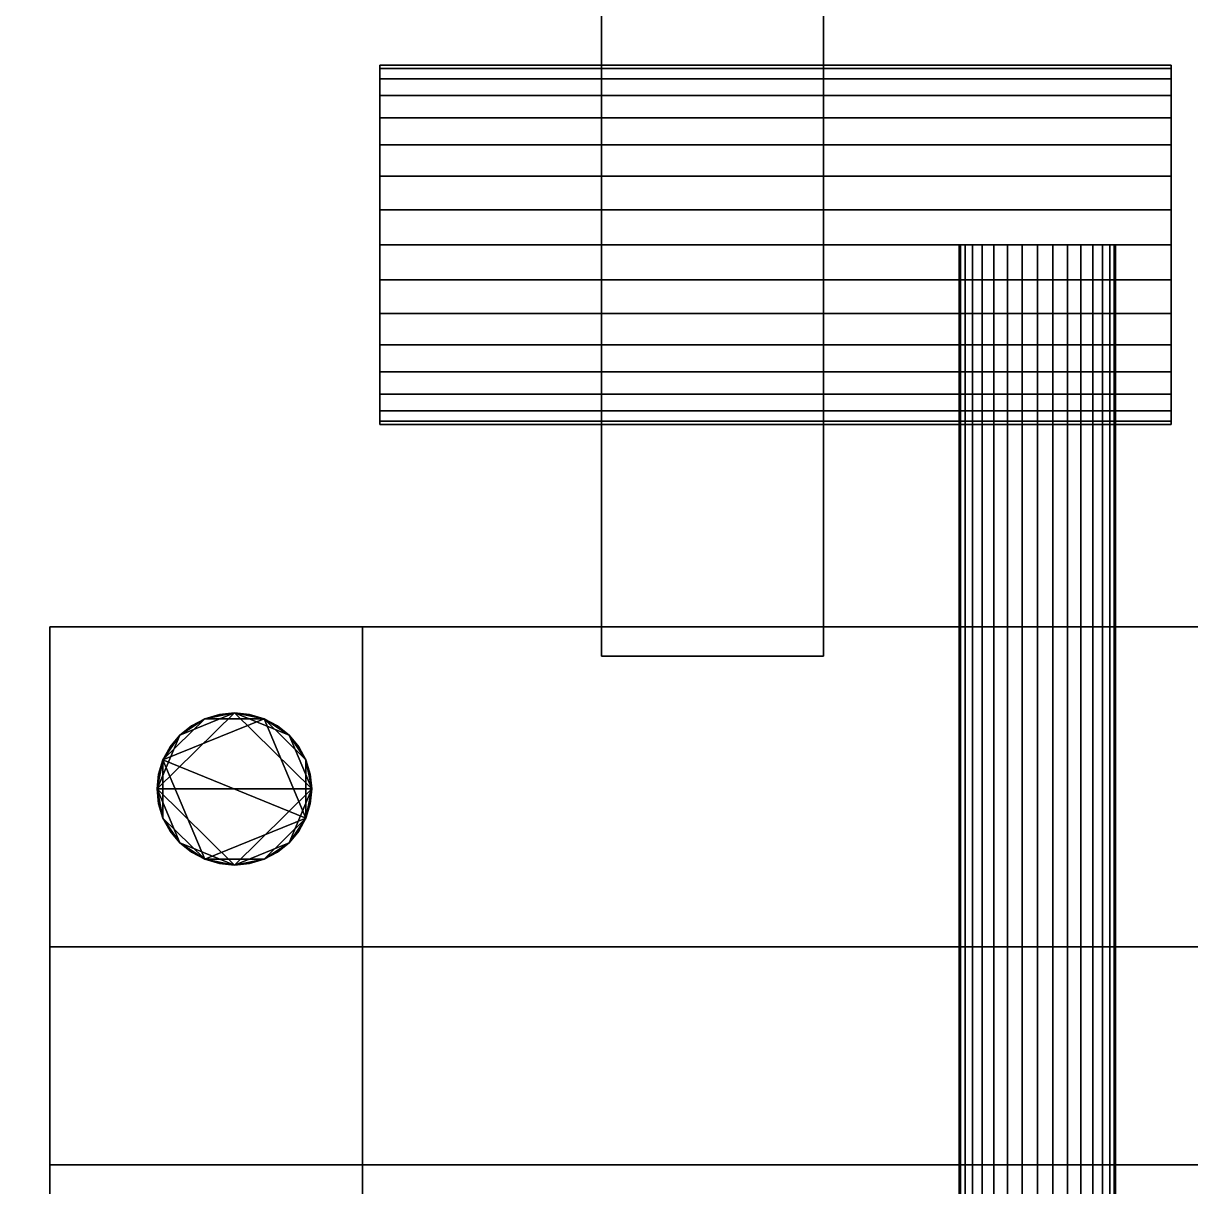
# Model space of a CAD drawing. Header units: metres. Extents: x 0 to 34.6, y -10.7 to 20.6.
# Drawn here: x 7.7696 to 7.8498, y 11.7387 to 11.8186 of the extents above; entities that cross this region are included whole.
import ezdxf

# ---------------------------------------------------------------- set-up
doc = ezdxf.new("R2010")
doc.units = ezdxf.units.M
doc.header["$MEASUREMENT"] = 0
doc.layers.get('0').update_dxf_attribs({"linetype": 'CONTINUOUS'})

msp = doc.modelspace()

# ---------------------------------------------------------------- linework, layer by layer
for points in [[(7.809304, 11.775167, 1.886002), (7.809304, 11.775167, 1.886002), (7.809304, 13.289392, 1.598864)], [(7.824543, 11.775167, 1.886002), (7.809304, 11.775167, 1.886002), (7.809304, 13.289392, 1.598864), (7.824543, 13.289392, 1.598864)], [(7.809304, 11.775167, 1.886002), (7.824543, 11.775167, 1.886002), (7.824543, 13.289392, 1.598864), (7.809304, 13.289392, 1.598864)], [(7.7, 8.363309, 3.464227), (9, 8.363309, 3.464227), (9, 12.384997, 4.055934), (7.7, 12.384997, 4.055934)], [(7.7, 8.336258, 3.460248), (7.7, 12.384997, 4.055934), (9, 12.384997, 4.055934), (9, 8.336258, 3.460248)], [(7.794065, 11.814831, 1.878481), (7.794065, 11.815534, 1.878348), (7.794065, 11.81577, 1.878303)], [(7.794065, 11.81577, 1.878303), (7.794065, 11.815534, 1.878348), (7.794065, 11.814831, 1.878481)], [(7.794065, 11.814831, 1.878481), (7.794065, 11.81577, 1.878303), (7.794065, 11.814831, 1.878481)], [(7.848446, 11.81577, 1.878303), (7.848446, 11.815534, 1.878348), (7.794065, 11.815534, 1.878348), (7.794065, 11.81577, 1.878303)], [(7.848446, 11.815534, 1.878348), (7.848446, 11.81577, 1.878303), (7.794065, 11.81577, 1.878303), (7.794065, 11.815534, 1.878348)], [(7.794065, 11.814831, 1.878481), (7.794065, 11.815534, 1.878348), (7.794065, 11.81577, 1.878303)], [(7.794065, 11.81577, 1.878303), (7.794065, 11.815534, 1.878348), (7.794065, 11.814831, 1.878481)], [(7.794065, 11.814831, 1.878481), (7.794065, 11.81577, 1.878303), (7.794065, 11.814831, 1.878481)], [(7.848446, 11.81577, 1.878303), (7.848446, 11.815534, 1.878348), (7.794065, 11.815534, 1.878348), (7.794065, 11.81577, 1.878303)], [(7.848446, 11.815534, 1.878348), (7.848446, 11.81577, 1.878303), (7.794065, 11.81577, 1.878303), (7.794065, 11.815534, 1.878348)], [(7.848446, 11.815534, 1.878348), (7.848446, 11.814831, 1.878481), (7.794065, 11.814831, 1.878481), (7.794065, 11.815534, 1.878348)], [(7.848446, 11.814831, 1.878481), (7.848446, 11.815534, 1.878348), (7.794065, 11.815534, 1.878348), (7.794065, 11.814831, 1.878481)], [(7.848446, 11.815534, 1.878348), (7.848446, 11.814831, 1.878481), (7.794065, 11.814831, 1.878481), (7.794065, 11.815534, 1.878348)], [(7.848446, 11.814831, 1.878481), (7.848446, 11.815534, 1.878348), (7.794065, 11.815534, 1.878348), (7.794065, 11.814831, 1.878481)], [(7.848446, 11.814831, 1.878481), (7.848446, 11.815534, 1.878348), (7.848446, 11.81577, 1.878303)], [(7.848446, 11.81577, 1.878303), (7.848446, 11.815534, 1.878348), (7.848446, 11.814831, 1.878481)], [(7.848446, 11.812153, 1.878989), (7.848446, 11.814831, 1.878481), (7.848446, 11.81577, 1.878303)], [(7.848446, 11.81577, 1.878303), (7.848446, 11.814831, 1.878481), (7.848446, 11.812153, 1.878989)], [(7.848446, 11.80342, 1.880645), (7.848446, 11.812153, 1.878989), (7.848446, 11.81577, 1.878303)], [(7.848446, 11.81577, 1.878303), (7.848446, 11.812153, 1.878989), (7.848446, 11.80342, 1.880645)], [(7.848446, 11.80342, 1.880645), (7.848446, 11.81577, 1.878303), (7.848446, 11.80342, 1.880645)], [(7.848446, 11.814831, 1.878481), (7.848446, 11.815534, 1.878348), (7.848446, 11.81577, 1.878303)], [(7.848446, 11.81577, 1.878303), (7.848446, 11.815534, 1.878348), (7.848446, 11.814831, 1.878481)], [(7.848446, 11.812153, 1.878989), (7.848446, 11.814831, 1.878481), (7.848446, 11.81577, 1.878303)], [(7.848446, 11.81577, 1.878303), (7.848446, 11.814831, 1.878481), (7.848446, 11.812153, 1.878989)], [(7.848446, 11.80342, 1.880645), (7.848446, 11.812153, 1.878989), (7.848446, 11.81577, 1.878303)], [(7.848446, 11.81577, 1.878303), (7.848446, 11.812153, 1.878989), (7.848446, 11.80342, 1.880645)], [(7.848446, 11.80342, 1.880645), (7.848446, 11.81577, 1.878303), (7.848446, 11.80342, 1.880645)], [(7.794065, 11.812153, 1.878989), (7.794065, 11.813689, 1.878697), (7.794065, 11.814831, 1.878481)], [(7.794065, 11.814831, 1.878481), (7.794065, 11.813689, 1.878697), (7.794065, 11.812153, 1.878989)], [(7.794065, 11.808146, 1.879748), (7.794065, 11.812153, 1.878989), (7.794065, 11.814831, 1.878481)], [(7.794065, 11.814831, 1.878481), (7.794065, 11.812153, 1.878989), (7.794065, 11.808146, 1.879748)], [(7.794065, 11.798694, 1.881541), (7.794065, 11.808146, 1.879748), (7.794065, 11.814831, 1.878481)], [(7.794065, 11.814831, 1.878481), (7.794065, 11.814831, 1.878481), (7.794065, 11.808146, 1.879748)], [(7.794065, 11.798694, 1.881541), (7.794065, 11.814831, 1.878481), (7.794065, 11.808146, 1.879748)], [(7.848446, 11.814831, 1.878481), (7.848446, 11.813689, 1.878697), (7.794065, 11.813689, 1.878697), (7.794065, 11.814831, 1.878481)], [(7.848446, 11.813689, 1.878697), (7.848446, 11.814831, 1.878481), (7.794065, 11.814831, 1.878481), (7.794065, 11.813689, 1.878697)], [(7.794065, 11.812153, 1.878989), (7.794065, 11.813689, 1.878697), (7.794065, 11.814831, 1.878481)], [(7.794065, 11.814831, 1.878481), (7.794065, 11.813689, 1.878697), (7.794065, 11.812153, 1.878989)], [(7.794065, 11.808146, 1.879748), (7.794065, 11.812153, 1.878989), (7.794065, 11.814831, 1.878481)], [(7.794065, 11.814831, 1.878481), (7.794065, 11.812153, 1.878989), (7.794065, 11.808146, 1.879748)], [(7.794065, 11.798694, 1.881541), (7.794065, 11.808146, 1.879748), (7.794065, 11.814831, 1.878481)], [(7.794065, 11.814831, 1.878481), (7.794065, 11.814831, 1.878481), (7.794065, 11.808146, 1.879748)], [(7.794065, 11.798694, 1.881541), (7.794065, 11.814831, 1.878481), (7.794065, 11.808146, 1.879748)], [(7.848446, 11.814831, 1.878481), (7.848446, 11.813689, 1.878697), (7.794065, 11.813689, 1.878697), (7.794065, 11.814831, 1.878481)], [(7.848446, 11.813689, 1.878697), (7.848446, 11.814831, 1.878481), (7.794065, 11.814831, 1.878481), (7.794065, 11.813689, 1.878697)], [(7.848446, 11.812153, 1.878989), (7.848446, 11.813689, 1.878697), (7.848446, 11.814831, 1.878481)], [(7.848446, 11.814831, 1.878481), (7.848446, 11.813689, 1.878697), (7.848446, 11.812153, 1.878989)], [(7.848446, 11.812153, 1.878989), (7.848446, 11.813689, 1.878697), (7.848446, 11.814831, 1.878481)], [(7.848446, 11.814831, 1.878481), (7.848446, 11.813689, 1.878697), (7.848446, 11.812153, 1.878989)], [(7.848446, 11.812153, 1.878989), (7.848446, 11.813689, 1.878697), (7.794065, 11.813689, 1.878697), (7.794065, 11.812153, 1.878989)], [(7.848446, 11.813689, 1.878697), (7.848446, 11.812153, 1.878989), (7.794065, 11.812153, 1.878989), (7.794065, 11.813689, 1.878697)], [(7.848446, 11.812153, 1.878989), (7.848446, 11.813689, 1.878697), (7.794065, 11.813689, 1.878697), (7.794065, 11.812153, 1.878989)], [(7.848446, 11.813689, 1.878697), (7.848446, 11.812153, 1.878989), (7.794065, 11.812153, 1.878989), (7.794065, 11.813689, 1.878697)], [(7.794065, 11.808146, 1.879748), (7.794065, 11.810282, 1.879343), (7.794065, 11.812153, 1.878989)], [(7.794065, 11.812153, 1.878989), (7.794065, 11.810282, 1.879343), (7.794065, 11.808146, 1.879748)], [(7.848446, 11.810282, 1.879343), (7.848446, 11.812153, 1.878989), (7.794065, 11.812153, 1.878989), (7.794065, 11.810282, 1.879343)], [(7.848446, 11.812153, 1.878989), (7.848446, 11.810282, 1.879343), (7.794065, 11.810282, 1.879343), (7.794065, 11.812153, 1.878989)], [(7.794065, 11.808146, 1.879748), (7.794065, 11.810282, 1.879343), (7.794065, 11.812153, 1.878989)], [(7.794065, 11.812153, 1.878989), (7.794065, 11.810282, 1.879343), (7.794065, 11.808146, 1.879748)], [(7.848446, 11.810282, 1.879343), (7.848446, 11.812153, 1.878989), (7.794065, 11.812153, 1.878989), (7.794065, 11.810282, 1.879343)], [(7.848446, 11.812153, 1.878989), (7.848446, 11.810282, 1.879343), (7.794065, 11.810282, 1.879343), (7.794065, 11.812153, 1.878989)], [(7.848446, 11.808146, 1.879748), (7.848446, 11.810282, 1.879343), (7.848446, 11.812153, 1.878989)], [(7.848446, 11.812153, 1.878989), (7.848446, 11.810282, 1.879343), (7.848446, 11.808146, 1.879748)], [(7.848446, 11.80342, 1.880645), (7.848446, 11.808146, 1.879748), (7.848446, 11.812153, 1.878989)], [(7.848446, 11.812153, 1.878989), (7.848446, 11.808146, 1.879748), (7.848446, 11.80342, 1.880645)], [(7.848446, 11.808146, 1.879748), (7.848446, 11.810282, 1.879343), (7.848446, 11.812153, 1.878989)], [(7.848446, 11.812153, 1.878989), (7.848446, 11.810282, 1.879343), (7.848446, 11.808146, 1.879748)], [(7.848446, 11.80342, 1.880645), (7.848446, 11.808146, 1.879748), (7.848446, 11.812153, 1.878989)], [(7.848446, 11.812153, 1.878989), (7.848446, 11.808146, 1.879748), (7.848446, 11.80342, 1.880645)], [(7.848446, 11.808146, 1.879748), (7.848446, 11.810282, 1.879343), (7.794065, 11.810282, 1.879343), (7.794065, 11.808146, 1.879748)], [(7.848446, 11.810282, 1.879343), (7.848446, 11.808146, 1.879748), (7.794065, 11.808146, 1.879748), (7.794065, 11.810282, 1.879343)], [(7.848446, 11.808146, 1.879748), (7.848446, 11.810282, 1.879343), (7.794065, 11.810282, 1.879343), (7.794065, 11.808146, 1.879748)], [(7.848446, 11.810282, 1.879343), (7.848446, 11.808146, 1.879748), (7.794065, 11.808146, 1.879748), (7.794065, 11.810282, 1.879343)], [(7.794065, 11.80342, 1.880645), (7.794065, 11.80583, 1.880188), (7.794065, 11.808146, 1.879748)], [(7.794065, 11.808146, 1.879748), (7.794065, 11.80583, 1.880188), (7.794065, 11.80342, 1.880645)], [(7.794065, 11.798694, 1.881541), (7.794065, 11.80342, 1.880645), (7.794065, 11.808146, 1.879748)], [(7.794065, 11.808146, 1.879748), (7.794065, 11.80342, 1.880645), (7.794065, 11.798694, 1.881541)], [(7.794065, 11.808146, 1.879748), (7.794065, 11.798694, 1.881541), (7.794065, 11.79201, 1.882808)], [(7.794065, 11.808146, 1.879748), (7.794065, 11.79201, 1.882808), (7.794065, 11.798694, 1.881541)], [(7.848446, 11.80583, 1.880188), (7.848446, 11.808146, 1.879748), (7.794065, 11.808146, 1.879748), (7.794065, 11.80583, 1.880188)], [(7.848446, 11.808146, 1.879748), (7.848446, 11.80583, 1.880188), (7.794065, 11.80583, 1.880188), (7.794065, 11.808146, 1.879748)], [(7.794065, 11.80342, 1.880645), (7.794065, 11.80583, 1.880188), (7.794065, 11.808146, 1.879748)], [(7.794065, 11.808146, 1.879748), (7.794065, 11.80583, 1.880188), (7.794065, 11.80342, 1.880645)], [(7.794065, 11.798694, 1.881541), (7.794065, 11.80342, 1.880645), (7.794065, 11.808146, 1.879748)], [(7.794065, 11.808146, 1.879748), (7.794065, 11.80342, 1.880645), (7.794065, 11.798694, 1.881541)], [(7.794065, 11.808146, 1.879748), (7.794065, 11.798694, 1.881541), (7.794065, 11.79201, 1.882808)], [(7.794065, 11.808146, 1.879748), (7.794065, 11.79201, 1.882808), (7.794065, 11.798694, 1.881541)], [(7.848446, 11.80583, 1.880188), (7.848446, 11.808146, 1.879748), (7.794065, 11.808146, 1.879748), (7.794065, 11.80583, 1.880188)], [(7.848446, 11.808146, 1.879748), (7.848446, 11.80583, 1.880188), (7.794065, 11.80583, 1.880188), (7.794065, 11.808146, 1.879748)], [(7.848446, 11.80342, 1.880645), (7.848446, 11.80583, 1.880188), (7.848446, 11.808146, 1.879748)], [(7.848446, 11.808146, 1.879748), (7.848446, 11.80583, 1.880188), (7.848446, 11.80342, 1.880645)], [(7.848446, 11.80342, 1.880645), (7.848446, 11.80583, 1.880188), (7.848446, 11.808146, 1.879748)], [(7.848446, 11.808146, 1.879748), (7.848446, 11.80583, 1.880188), (7.848446, 11.80342, 1.880645)], [(7.848446, 11.80583, 1.880188), (7.848446, 11.80342, 1.880645), (7.794065, 11.80342, 1.880645), (7.794065, 11.80583, 1.880188)], [(7.848446, 11.80342, 1.880645), (7.848446, 11.80583, 1.880188), (7.794065, 11.80583, 1.880188), (7.794065, 11.80342, 1.880645)], [(7.848446, 11.80583, 1.880188), (7.848446, 11.80342, 1.880645), (7.794065, 11.80342, 1.880645), (7.794065, 11.80583, 1.880188)], [(7.848446, 11.80342, 1.880645), (7.848446, 11.80583, 1.880188), (7.794065, 11.80583, 1.880188), (7.794065, 11.80342, 1.880645)], [(7.794065, 11.798694, 1.881541), (7.794065, 11.801011, 1.881101), (7.794065, 11.80342, 1.880645)], [(7.794065, 11.80342, 1.880645), (7.794065, 11.801011, 1.881101), (7.794065, 11.798694, 1.881541)], [(7.848446, 11.801011, 1.881101), (7.848446, 11.80342, 1.880645), (7.794065, 11.80342, 1.880645), (7.794065, 11.801011, 1.881101)], [(7.848446, 11.80342, 1.880645), (7.848446, 11.801011, 1.881101), (7.794065, 11.801011, 1.881101), (7.794065, 11.80342, 1.880645)], [(7.794065, 11.798694, 1.881541), (7.794065, 11.801011, 1.881101), (7.794065, 11.80342, 1.880645)], [(7.794065, 11.80342, 1.880645), (7.794065, 11.801011, 1.881101), (7.794065, 11.798694, 1.881541)], [(7.848446, 11.801011, 1.881101), (7.848446, 11.80342, 1.880645), (7.794065, 11.80342, 1.880645), (7.794065, 11.801011, 1.881101)], [(7.848446, 11.80342, 1.880645), (7.848446, 11.801011, 1.881101), (7.794065, 11.801011, 1.881101), (7.794065, 11.80342, 1.880645)], [(7.834284, 11.80342, 1.880645), (7.833978, 11.80342, 1.880645), (7.833875, 11.80342, 1.880645)], [(7.833875, 11.80342, 1.880645), (7.833978, 11.80342, 1.880645), (7.834284, 11.80342, 1.880645)], [(7.834284, 11.80342, 1.880645), (7.833875, 11.80342, 1.880645), (7.834284, 11.80342, 1.880645)], [(7.834284, 11.80342, 1.880645), (7.833978, 11.80342, 1.880645), (7.833875, 11.80342, 1.880645)], [(7.833875, 11.80342, 1.880645), (7.833978, 11.80342, 1.880645), (7.834284, 11.80342, 1.880645)], [(7.834284, 11.80342, 1.880645), (7.833875, 11.80342, 1.880645), (7.834284, 11.80342, 1.880645)], [(7.833978, 11.80342, 1.880645), (7.833875, 11.80342, 1.880645), (7.833875, 11.689156, 1.902312), (7.833978, 11.689156, 1.902312)], [(7.833875, 11.80342, 1.880645), (7.833978, 11.80342, 1.880645), (7.833978, 11.689156, 1.902312), (7.833875, 11.689156, 1.902312)], [(7.833978, 11.80342, 1.880645), (7.833875, 11.80342, 1.880645), (7.833875, 11.689156, 1.902312), (7.833978, 11.689156, 1.902312)], [(7.833875, 11.80342, 1.880645), (7.833978, 11.80342, 1.880645), (7.833978, 11.689156, 1.902312), (7.833875, 11.689156, 1.902312)], [(7.834284, 11.80342, 1.880645), (7.833978, 11.80342, 1.880645), (7.833978, 11.689156, 1.902312), (7.834284, 11.689156, 1.902312)], [(7.833978, 11.80342, 1.880645), (7.834284, 11.80342, 1.880645), (7.834284, 11.689156, 1.902312), (7.833978, 11.689156, 1.902312)], [(7.834284, 11.80342, 1.880645), (7.833978, 11.80342, 1.880645), (7.833978, 11.689156, 1.902312), (7.834284, 11.689156, 1.902312)], [(7.833978, 11.80342, 1.880645), (7.834284, 11.80342, 1.880645), (7.834284, 11.689156, 1.902312), (7.833978, 11.689156, 1.902312)], [(7.83545, 11.80342, 1.880645), (7.834781, 11.80342, 1.880645), (7.834284, 11.80342, 1.880645)], [(7.834284, 11.80342, 1.880645), (7.834781, 11.80342, 1.880645), (7.83545, 11.80342, 1.880645)], [(7.837194, 11.80342, 1.880645), (7.83545, 11.80342, 1.880645), (7.834284, 11.80342, 1.880645)], [(7.834284, 11.80342, 1.880645), (7.83545, 11.80342, 1.880645), (7.837194, 11.80342, 1.880645)], [(7.841309, 11.80342, 1.880645), (7.837194, 11.80342, 1.880645), (7.834284, 11.80342, 1.880645)], [(7.834284, 11.80342, 1.880645), (7.834284, 11.80342, 1.880645), (7.837194, 11.80342, 1.880645)], [(7.841309, 11.80342, 1.880645), (7.834284, 11.80342, 1.880645), (7.837194, 11.80342, 1.880645)], [(7.83545, 11.80342, 1.880645), (7.834781, 11.80342, 1.880645), (7.834284, 11.80342, 1.880645)], [(7.834284, 11.80342, 1.880645), (7.834781, 11.80342, 1.880645), (7.83545, 11.80342, 1.880645)], [(7.837194, 11.80342, 1.880645), (7.83545, 11.80342, 1.880645), (7.834284, 11.80342, 1.880645)], [(7.834284, 11.80342, 1.880645), (7.83545, 11.80342, 1.880645), (7.837194, 11.80342, 1.880645)], [(7.841309, 11.80342, 1.880645), (7.837194, 11.80342, 1.880645), (7.834284, 11.80342, 1.880645)], [(7.834284, 11.80342, 1.880645), (7.834284, 11.80342, 1.880645), (7.837194, 11.80342, 1.880645)], [(7.841309, 11.80342, 1.880645), (7.834284, 11.80342, 1.880645), (7.837194, 11.80342, 1.880645)], [(7.834781, 11.80342, 1.880645), (7.834284, 11.80342, 1.880645), (7.834284, 11.689156, 1.902312), (7.834781, 11.689156, 1.902312)], [(7.834284, 11.80342, 1.880645), (7.834781, 11.80342, 1.880645), (7.834781, 11.689156, 1.902312), (7.834284, 11.689156, 1.902312)], [(7.834781, 11.80342, 1.880645), (7.834284, 11.80342, 1.880645), (7.834284, 11.689156, 1.902312), (7.834781, 11.689156, 1.902312)], [(7.834284, 11.80342, 1.880645), (7.834781, 11.80342, 1.880645), (7.834781, 11.689156, 1.902312), (7.834284, 11.689156, 1.902312)], [(7.83545, 11.80342, 1.880645), (7.834781, 11.80342, 1.880645), (7.834781, 11.689156, 1.902312), (7.83545, 11.689156, 1.902312)], [(7.83545, 11.80342, 1.880645), (7.834781, 11.80342, 1.880645), (7.834781, 11.689156, 1.902312), (7.83545, 11.689156, 1.902312)], [(7.834781, 11.80342, 1.880645), (7.83545, 11.80342, 1.880645), (7.83545, 11.689156, 1.902312), (7.834781, 11.689156, 1.902312)], [(7.834781, 11.80342, 1.880645), (7.83545, 11.80342, 1.880645), (7.83545, 11.689156, 1.902312), (7.834781, 11.689156, 1.902312)], [(7.837194, 11.80342, 1.880645), (7.836264, 11.80342, 1.880645), (7.83545, 11.80342, 1.880645)], [(7.83545, 11.80342, 1.880645), (7.836264, 11.80342, 1.880645), (7.837194, 11.80342, 1.880645)], [(7.837194, 11.80342, 1.880645), (7.836264, 11.80342, 1.880645), (7.83545, 11.80342, 1.880645)], [(7.83545, 11.80342, 1.880645), (7.836264, 11.80342, 1.880645), (7.837194, 11.80342, 1.880645)], [(7.836264, 11.80342, 1.880645), (7.83545, 11.80342, 1.880645), (7.83545, 11.689156, 1.902312), (7.836264, 11.689156, 1.902312)], [(7.836264, 11.80342, 1.880645), (7.83545, 11.80342, 1.880645), (7.83545, 11.689156, 1.902312), (7.836264, 11.689156, 1.902312)], [(7.83545, 11.80342, 1.880645), (7.836264, 11.80342, 1.880645), (7.836264, 11.689156, 1.902312), (7.83545, 11.689156, 1.902312)], [(7.83545, 11.80342, 1.880645), (7.836264, 11.80342, 1.880645), (7.836264, 11.689156, 1.902312), (7.83545, 11.689156, 1.902312)], [(7.837194, 11.80342, 1.880645), (7.836264, 11.80342, 1.880645), (7.836264, 11.689156, 1.902312), (7.837194, 11.689156, 1.902312)], [(7.837194, 11.80342, 1.880645), (7.836264, 11.80342, 1.880645), (7.836264, 11.689156, 1.902312), (7.837194, 11.689156, 1.902312)], [(7.836264, 11.80342, 1.880645), (7.837194, 11.80342, 1.880645), (7.837194, 11.689156, 1.902312), (7.836264, 11.689156, 1.902312)], [(7.836264, 11.80342, 1.880645), (7.837194, 11.80342, 1.880645), (7.837194, 11.689156, 1.902312), (7.836264, 11.689156, 1.902312)], [(7.837194, 11.80342, 1.880645), (7.838202, 11.80342, 1.880645), (7.839252, 11.80342, 1.880645)], [(7.839252, 11.80342, 1.880645), (7.838202, 11.80342, 1.880645), (7.837194, 11.80342, 1.880645)], [(7.837194, 11.80342, 1.880645), (7.839252, 11.80342, 1.880645), (7.841309, 11.80342, 1.880645)], [(7.841309, 11.80342, 1.880645), (7.839252, 11.80342, 1.880645), (7.837194, 11.80342, 1.880645)], [(7.837194, 11.80342, 1.880645), (7.841309, 11.80342, 1.880645), (7.844219, 11.80342, 1.880645)], [(7.837194, 11.80342, 1.880645), (7.844219, 11.80342, 1.880645), (7.841309, 11.80342, 1.880645)], [(7.837194, 11.80342, 1.880645), (7.838202, 11.80342, 1.880645), (7.839252, 11.80342, 1.880645)], [(7.839252, 11.80342, 1.880645), (7.838202, 11.80342, 1.880645), (7.837194, 11.80342, 1.880645)], [(7.837194, 11.80342, 1.880645), (7.839252, 11.80342, 1.880645), (7.841309, 11.80342, 1.880645)], [(7.841309, 11.80342, 1.880645), (7.839252, 11.80342, 1.880645), (7.837194, 11.80342, 1.880645)], [(7.837194, 11.80342, 1.880645), (7.841309, 11.80342, 1.880645), (7.844219, 11.80342, 1.880645)], [(7.837194, 11.80342, 1.880645), (7.844219, 11.80342, 1.880645), (7.841309, 11.80342, 1.880645)], [(7.838202, 11.80342, 1.880645), (7.837194, 11.80342, 1.880645), (7.837194, 11.689156, 1.902312), (7.838202, 11.689156, 1.902312)], [(7.838202, 11.80342, 1.880645), (7.837194, 11.80342, 1.880645), (7.837194, 11.689156, 1.902312), (7.838202, 11.689156, 1.902312)], [(7.837194, 11.80342, 1.880645), (7.838202, 11.80342, 1.880645), (7.838202, 11.689156, 1.902312), (7.837194, 11.689156, 1.902312)], [(7.837194, 11.80342, 1.880645), (7.838202, 11.80342, 1.880645), (7.838202, 11.689156, 1.902312), (7.837194, 11.689156, 1.902312)], [(7.839252, 11.80342, 1.880645), (7.838202, 11.80342, 1.880645), (7.838202, 11.689156, 1.902312), (7.839252, 11.689156, 1.902312)], [(7.839252, 11.80342, 1.880645), (7.838202, 11.80342, 1.880645), (7.838202, 11.689156, 1.902312), (7.839252, 11.689156, 1.902312)], [(7.838202, 11.80342, 1.880645), (7.839252, 11.80342, 1.880645), (7.839252, 11.689156, 1.902312), (7.838202, 11.689156, 1.902312)], [(7.838202, 11.80342, 1.880645), (7.839252, 11.80342, 1.880645), (7.839252, 11.689156, 1.902312), (7.838202, 11.689156, 1.902312)], [(7.839252, 11.80342, 1.880645), (7.840301, 11.80342, 1.880645), (7.841309, 11.80342, 1.880645)], [(7.841309, 11.80342, 1.880645), (7.840301, 11.80342, 1.880645), (7.839252, 11.80342, 1.880645)], [(7.839252, 11.80342, 1.880645), (7.840301, 11.80342, 1.880645), (7.841309, 11.80342, 1.880645)], [(7.841309, 11.80342, 1.880645), (7.840301, 11.80342, 1.880645), (7.839252, 11.80342, 1.880645)], [(7.839252, 11.80342, 1.880645), (7.840301, 11.80342, 1.880645), (7.840301, 11.689156, 1.902312), (7.839252, 11.689156, 1.902312)], [(7.840301, 11.80342, 1.880645), (7.839252, 11.80342, 1.880645), (7.839252, 11.689156, 1.902312), (7.840301, 11.689156, 1.902312)], [(7.840301, 11.80342, 1.880645), (7.839252, 11.80342, 1.880645), (7.839252, 11.689156, 1.902312), (7.840301, 11.689156, 1.902312)], [(7.839252, 11.80342, 1.880645), (7.840301, 11.80342, 1.880645), (7.840301, 11.689156, 1.902312), (7.839252, 11.689156, 1.902312)], [(7.840301, 11.80342, 1.880645), (7.841309, 11.80342, 1.880645), (7.841309, 11.689156, 1.902312), (7.840301, 11.689156, 1.902312)], [(7.841309, 11.80342, 1.880645), (7.840301, 11.80342, 1.880645), (7.840301, 11.689156, 1.902312), (7.841309, 11.689156, 1.902312)], [(7.841309, 11.80342, 1.880645), (7.840301, 11.80342, 1.880645), (7.840301, 11.689156, 1.902312), (7.841309, 11.689156, 1.902312)], [(7.840301, 11.80342, 1.880645), (7.841309, 11.80342, 1.880645), (7.841309, 11.689156, 1.902312), (7.840301, 11.689156, 1.902312)], [(7.841309, 11.80342, 1.880645), (7.842239, 11.80342, 1.880645), (7.843054, 11.80342, 1.880645)], [(7.843054, 11.80342, 1.880645), (7.842239, 11.80342, 1.880645), (7.841309, 11.80342, 1.880645)], [(7.841309, 11.80342, 1.880645), (7.843054, 11.80342, 1.880645), (7.844219, 11.80342, 1.880645)], [(7.844219, 11.80342, 1.880645), (7.843054, 11.80342, 1.880645), (7.841309, 11.80342, 1.880645)], [(7.844219, 11.80342, 1.880645), (7.844219, 11.80342, 1.880645), (7.841309, 11.80342, 1.880645)], [(7.841309, 11.80342, 1.880645), (7.842239, 11.80342, 1.880645), (7.843054, 11.80342, 1.880645)], [(7.843054, 11.80342, 1.880645), (7.842239, 11.80342, 1.880645), (7.841309, 11.80342, 1.880645)], [(7.841309, 11.80342, 1.880645), (7.843054, 11.80342, 1.880645), (7.844219, 11.80342, 1.880645)], [(7.844219, 11.80342, 1.880645), (7.843054, 11.80342, 1.880645), (7.841309, 11.80342, 1.880645)], [(7.844219, 11.80342, 1.880645), (7.844219, 11.80342, 1.880645), (7.841309, 11.80342, 1.880645)], [(7.841309, 11.80342, 1.880645), (7.842239, 11.80342, 1.880645), (7.842239, 11.689156, 1.902312), (7.841309, 11.689156, 1.902312)], [(7.842239, 11.80342, 1.880645), (7.841309, 11.80342, 1.880645), (7.841309, 11.689156, 1.902312), (7.842239, 11.689156, 1.902312)], [(7.842239, 11.80342, 1.880645), (7.841309, 11.80342, 1.880645), (7.841309, 11.689156, 1.902312), (7.842239, 11.689156, 1.902312)], [(7.841309, 11.80342, 1.880645), (7.842239, 11.80342, 1.880645), (7.842239, 11.689156, 1.902312), (7.841309, 11.689156, 1.902312)], [(7.842239, 11.80342, 1.880645), (7.843054, 11.80342, 1.880645), (7.843053, 11.689156, 1.902312), (7.842239, 11.689156, 1.902312)], [(7.843054, 11.80342, 1.880645), (7.842239, 11.80342, 1.880645), (7.842239, 11.689156, 1.902312), (7.843053, 11.689156, 1.902312)], [(7.843054, 11.80342, 1.880645), (7.842239, 11.80342, 1.880645), (7.842239, 11.689156, 1.902312), (7.843053, 11.689156, 1.902312)], [(7.842239, 11.80342, 1.880645), (7.843054, 11.80342, 1.880645), (7.843053, 11.689156, 1.902312), (7.842239, 11.689156, 1.902312)], [(7.843054, 11.80342, 1.880645), (7.843722, 11.80342, 1.880645), (7.843722, 11.689156, 1.902312), (7.843053, 11.689156, 1.902312)], [(7.843722, 11.80342, 1.880645), (7.843054, 11.80342, 1.880645), (7.843053, 11.689156, 1.902312), (7.843722, 11.689156, 1.902312)], [(7.843722, 11.80342, 1.880645), (7.843054, 11.80342, 1.880645), (7.843053, 11.689156, 1.902312), (7.843722, 11.689156, 1.902312)], [(7.843054, 11.80342, 1.880645), (7.843722, 11.80342, 1.880645), (7.843722, 11.689156, 1.902312), (7.843053, 11.689156, 1.902312)], [(7.843054, 11.80342, 1.880645), (7.843722, 11.80342, 1.880645), (7.844219, 11.80342, 1.880645)], [(7.844219, 11.80342, 1.880645), (7.843722, 11.80342, 1.880645), (7.843054, 11.80342, 1.880645)], [(7.843054, 11.80342, 1.880645), (7.843722, 11.80342, 1.880645), (7.844219, 11.80342, 1.880645)], [(7.844219, 11.80342, 1.880645), (7.843722, 11.80342, 1.880645), (7.843054, 11.80342, 1.880645)], [(7.844219, 11.80342, 1.880645), (7.843722, 11.80342, 1.880645), (7.843722, 11.689156, 1.902312), (7.844219, 11.689156, 1.902312)], [(7.843722, 11.80342, 1.880645), (7.844219, 11.80342, 1.880645), (7.844219, 11.689156, 1.902312), (7.843722, 11.689156, 1.902312)], [(7.844219, 11.80342, 1.880645), (7.843722, 11.80342, 1.880645), (7.843722, 11.689156, 1.902312), (7.844219, 11.689156, 1.902312)], [(7.843722, 11.80342, 1.880645), (7.844219, 11.80342, 1.880645), (7.844219, 11.689156, 1.902312), (7.843722, 11.689156, 1.902312)], [(7.844219, 11.80342, 1.880645), (7.844525, 11.80342, 1.880645), (7.844628, 11.80342, 1.880645)], [(7.844628, 11.80342, 1.880645), (7.844525, 11.80342, 1.880645), (7.844219, 11.80342, 1.880645)], [(7.844219, 11.80342, 1.880645), (7.844628, 11.80342, 1.880645), (7.844219, 11.80342, 1.880645)], [(7.844219, 11.80342, 1.880645), (7.844525, 11.80342, 1.880645), (7.844628, 11.80342, 1.880645)], [(7.844628, 11.80342, 1.880645), (7.844525, 11.80342, 1.880645), (7.844219, 11.80342, 1.880645)], [(7.844219, 11.80342, 1.880645), (7.844628, 11.80342, 1.880645), (7.844219, 11.80342, 1.880645)], [(7.844219, 11.80342, 1.880645), (7.844525, 11.80342, 1.880645), (7.844525, 11.689156, 1.902312), (7.844219, 11.689156, 1.902312)], [(7.844525, 11.80342, 1.880645), (7.844219, 11.80342, 1.880645), (7.844219, 11.689156, 1.902312), (7.844525, 11.689156, 1.902312)], [(7.844219, 11.80342, 1.880645), (7.844525, 11.80342, 1.880645), (7.844525, 11.689156, 1.902312), (7.844219, 11.689156, 1.902312)], [(7.844525, 11.80342, 1.880645), (7.844219, 11.80342, 1.880645), (7.844219, 11.689156, 1.902312), (7.844525, 11.689156, 1.902312)], [(7.844525, 11.80342, 1.880645), (7.844628, 11.80342, 1.880645), (7.844628, 11.689156, 1.902312), (7.844525, 11.689156, 1.902312)], [(7.844628, 11.80342, 1.880645), (7.844525, 11.80342, 1.880645), (7.844525, 11.689156, 1.902312), (7.844628, 11.689156, 1.902312)], [(7.844525, 11.80342, 1.880645), (7.844628, 11.80342, 1.880645), (7.844628, 11.689156, 1.902312), (7.844525, 11.689156, 1.902312)], [(7.844628, 11.80342, 1.880645), (7.844525, 11.80342, 1.880645), (7.844525, 11.689156, 1.902312), (7.844628, 11.689156, 1.902312)], [(7.848446, 11.80342, 1.880645), (7.848446, 11.801011, 1.881101), (7.848446, 11.798694, 1.881541)], [(7.848446, 11.798694, 1.881541), (7.848446, 11.801011, 1.881101), (7.848446, 11.80342, 1.880645)], [(7.848446, 11.80342, 1.880645), (7.848446, 11.798694, 1.881541), (7.848446, 11.794687, 1.8823)], [(7.848446, 11.794687, 1.8823), (7.848446, 11.798694, 1.881541), (7.848446, 11.80342, 1.880645)], [(7.848446, 11.80342, 1.880645), (7.848446, 11.794687, 1.8823), (7.848446, 11.79107, 1.882986)], [(7.848446, 11.79107, 1.882986), (7.848446, 11.794687, 1.8823), (7.848446, 11.80342, 1.880645)], [(7.848446, 11.80342, 1.880645), (7.848446, 11.79107, 1.882986), (7.848446, 11.80342, 1.880645)], [(7.848446, 11.80342, 1.880645), (7.848446, 11.801011, 1.881101), (7.848446, 11.798694, 1.881541)], [(7.848446, 11.798694, 1.881541), (7.848446, 11.801011, 1.881101), (7.848446, 11.80342, 1.880645)], [(7.848446, 11.80342, 1.880645), (7.848446, 11.798694, 1.881541), (7.848446, 11.794687, 1.8823)], [(7.848446, 11.794687, 1.8823), (7.848446, 11.798694, 1.881541), (7.848446, 11.80342, 1.880645)], [(7.848446, 11.80342, 1.880645), (7.848446, 11.794687, 1.8823), (7.848446, 11.79107, 1.882986)], [(7.848446, 11.79107, 1.882986), (7.848446, 11.794687, 1.8823), (7.848446, 11.80342, 1.880645)], [(7.848446, 11.80342, 1.880645), (7.848446, 11.79107, 1.882986), (7.848446, 11.80342, 1.880645)], [(7.848446, 11.801011, 1.881101), (7.848446, 11.798694, 1.881541), (7.794065, 11.798694, 1.881541), (7.794065, 11.801011, 1.881101)], [(7.848446, 11.798694, 1.881541), (7.848446, 11.801011, 1.881101), (7.794065, 11.801011, 1.881101), (7.794065, 11.798694, 1.881541)], [(7.848446, 11.801011, 1.881101), (7.848446, 11.798694, 1.881541), (7.794065, 11.798694, 1.881541), (7.794065, 11.801011, 1.881101)], [(7.848446, 11.798694, 1.881541), (7.848446, 11.801011, 1.881101), (7.794065, 11.801011, 1.881101), (7.794065, 11.798694, 1.881541)], [(7.794065, 11.798694, 1.881541), (7.794065, 11.796558, 1.881946), (7.794065, 11.794687, 1.8823)], [(7.794065, 11.794687, 1.8823), (7.794065, 11.796558, 1.881946), (7.794065, 11.798694, 1.881541)], [(7.794065, 11.798694, 1.881541), (7.794065, 11.794687, 1.8823), (7.794065, 11.79201, 1.882808)], [(7.794065, 11.79201, 1.882808), (7.794065, 11.794687, 1.8823), (7.794065, 11.798694, 1.881541)], [(7.794065, 11.79201, 1.882808), (7.794065, 11.79201, 1.882808), (7.794065, 11.798694, 1.881541)], [(7.848446, 11.798694, 1.881541), (7.848446, 11.796558, 1.881946), (7.794065, 11.796558, 1.881946), (7.794065, 11.798694, 1.881541)], [(7.848446, 11.796558, 1.881946), (7.848446, 11.798694, 1.881541), (7.794065, 11.798694, 1.881541), (7.794065, 11.796558, 1.881946)], [(7.794065, 11.798694, 1.881541), (7.794065, 11.796558, 1.881946), (7.794065, 11.794687, 1.8823)], [(7.794065, 11.794687, 1.8823), (7.794065, 11.796558, 1.881946), (7.794065, 11.798694, 1.881541)], [(7.794065, 11.798694, 1.881541), (7.794065, 11.794687, 1.8823), (7.794065, 11.79201, 1.882808)], [(7.794065, 11.79201, 1.882808), (7.794065, 11.794687, 1.8823), (7.794065, 11.798694, 1.881541)], [(7.794065, 11.79201, 1.882808), (7.794065, 11.79201, 1.882808), (7.794065, 11.798694, 1.881541)], [(7.848446, 11.798694, 1.881541), (7.848446, 11.796558, 1.881946), (7.794065, 11.796558, 1.881946), (7.794065, 11.798694, 1.881541)], [(7.848446, 11.796558, 1.881946), (7.848446, 11.798694, 1.881541), (7.794065, 11.798694, 1.881541), (7.794065, 11.796558, 1.881946)], [(7.848446, 11.798694, 1.881541), (7.848446, 11.796558, 1.881946), (7.848446, 11.794687, 1.8823)], [(7.848446, 11.794687, 1.8823), (7.848446, 11.796558, 1.881946), (7.848446, 11.798694, 1.881541)], [(7.848446, 11.798694, 1.881541), (7.848446, 11.796558, 1.881946), (7.848446, 11.794687, 1.8823)], [(7.848446, 11.794687, 1.8823), (7.848446, 11.796558, 1.881946), (7.848446, 11.798694, 1.881541)], [(7.848446, 11.794687, 1.8823), (7.848446, 11.796558, 1.881946), (7.794065, 11.796558, 1.881946), (7.794065, 11.794687, 1.8823)], [(7.848446, 11.796558, 1.881946), (7.848446, 11.794687, 1.8823), (7.794065, 11.794687, 1.8823), (7.794065, 11.796558, 1.881946)], [(7.848446, 11.794687, 1.8823), (7.848446, 11.796558, 1.881946), (7.794065, 11.796558, 1.881946), (7.794065, 11.794687, 1.8823)], [(7.848446, 11.796558, 1.881946), (7.848446, 11.794687, 1.8823), (7.794065, 11.794687, 1.8823), (7.794065, 11.796558, 1.881946)], [(7.794065, 11.794687, 1.8823), (7.794065, 11.793151, 1.882592), (7.794065, 11.79201, 1.882808)], [(7.794065, 11.79201, 1.882808), (7.794065, 11.793151, 1.882592), (7.794065, 11.794687, 1.8823)], [(7.848446, 11.793151, 1.882592), (7.848446, 11.794687, 1.8823), (7.794065, 11.794687, 1.8823), (7.794065, 11.793151, 1.882592)], [(7.848446, 11.794687, 1.8823), (7.848446, 11.793151, 1.882592), (7.794065, 11.793151, 1.882592), (7.794065, 11.794687, 1.8823)], [(7.794065, 11.794687, 1.8823), (7.794065, 11.793151, 1.882592), (7.794065, 11.79201, 1.882808)], [(7.794065, 11.79201, 1.882808), (7.794065, 11.793151, 1.882592), (7.794065, 11.794687, 1.8823)], [(7.848446, 11.793151, 1.882592), (7.848446, 11.794687, 1.8823), (7.794065, 11.794687, 1.8823), (7.794065, 11.793151, 1.882592)], [(7.848446, 11.794687, 1.8823), (7.848446, 11.793151, 1.882592), (7.794065, 11.793151, 1.882592), (7.794065, 11.794687, 1.8823)], [(7.848446, 11.794687, 1.8823), (7.848446, 11.793151, 1.882592), (7.848446, 11.79201, 1.882808)], [(7.848446, 11.79201, 1.882808), (7.848446, 11.793151, 1.882592), (7.848446, 11.794687, 1.8823)], [(7.848446, 11.794687, 1.8823), (7.848446, 11.79201, 1.882808), (7.848446, 11.79107, 1.882986)], [(7.848446, 11.79107, 1.882986), (7.848446, 11.79201, 1.882808), (7.848446, 11.794687, 1.8823)], [(7.848446, 11.794687, 1.8823), (7.848446, 11.793151, 1.882592), (7.848446, 11.79201, 1.882808)], [(7.848446, 11.79201, 1.882808), (7.848446, 11.793151, 1.882592), (7.848446, 11.794687, 1.8823)], [(7.848446, 11.794687, 1.8823), (7.848446, 11.79201, 1.882808), (7.848446, 11.79107, 1.882986)], [(7.848446, 11.79107, 1.882986), (7.848446, 11.79201, 1.882808), (7.848446, 11.794687, 1.8823)], [(7.848446, 11.79201, 1.882808), (7.848446, 11.793151, 1.882592), (7.794065, 11.793151, 1.882592), (7.794065, 11.79201, 1.882808)], [(7.848446, 11.793151, 1.882592), (7.848446, 11.79201, 1.882808), (7.794065, 11.79201, 1.882808), (7.794065, 11.793151, 1.882592)], [(7.848446, 11.79201, 1.882808), (7.848446, 11.793151, 1.882592), (7.794065, 11.793151, 1.882592), (7.794065, 11.79201, 1.882808)], [(7.848446, 11.793151, 1.882592), (7.848446, 11.79201, 1.882808), (7.794065, 11.79201, 1.882808), (7.794065, 11.793151, 1.882592)], [(7.794065, 11.79201, 1.882808), (7.794065, 11.791307, 1.882941), (7.794065, 11.79107, 1.882987)], [(7.794065, 11.79107, 1.882987), (7.794065, 11.791307, 1.882941), (7.794065, 11.79201, 1.882808)], [(7.794065, 11.79201, 1.882808), (7.794065, 11.79107, 1.882987), (7.794065, 11.79201, 1.882808)], [(7.848446, 11.791307, 1.882941), (7.848446, 11.79201, 1.882808), (7.794065, 11.79201, 1.882808), (7.794065, 11.791307, 1.882941)], [(7.848446, 11.79201, 1.882808), (7.848446, 11.791307, 1.882941), (7.794065, 11.791307, 1.882941), (7.794065, 11.79201, 1.882808)], [(7.794065, 11.79201, 1.882808), (7.794065, 11.791307, 1.882941), (7.794065, 11.79107, 1.882987)], [(7.794065, 11.79107, 1.882987), (7.794065, 11.791307, 1.882941), (7.794065, 11.79201, 1.882808)], [(7.794065, 11.79201, 1.882808), (7.794065, 11.79107, 1.882987), (7.794065, 11.79201, 1.882808)], [(7.848446, 11.791307, 1.882941), (7.848446, 11.79201, 1.882808), (7.794065, 11.79201, 1.882808), (7.794065, 11.791307, 1.882941)], [(7.848446, 11.79201, 1.882808), (7.848446, 11.791307, 1.882941), (7.794065, 11.791307, 1.882941), (7.794065, 11.79201, 1.882808)], [(7.848446, 11.79201, 1.882808), (7.848446, 11.791307, 1.882941), (7.848446, 11.79107, 1.882986)], [(7.848446, 11.79107, 1.882986), (7.848446, 11.791307, 1.882941), (7.848446, 11.79201, 1.882808)], [(7.848446, 11.79201, 1.882808), (7.848446, 11.791307, 1.882941), (7.848446, 11.79107, 1.882986)], [(7.848446, 11.79107, 1.882986), (7.848446, 11.791307, 1.882941), (7.848446, 11.79201, 1.882808)], [(7.848446, 11.79107, 1.882986), (7.848446, 11.791307, 1.882941), (7.794065, 11.791307, 1.882941), (7.794065, 11.79107, 1.882987)], [(7.848446, 11.791307, 1.882941), (7.848446, 11.79107, 1.882986), (7.794065, 11.79107, 1.882987), (7.794065, 11.791307, 1.882941)], [(7.848446, 11.79107, 1.882986), (7.848446, 11.791307, 1.882941), (7.794065, 11.791307, 1.882941), (7.794065, 11.79107, 1.882987)], [(7.848446, 11.791307, 1.882941), (7.848446, 11.79107, 1.882986), (7.794065, 11.79107, 1.882987), (7.794065, 11.791307, 1.882941)], [(7.792881, 11.77718, 1.88562), (7.771394, 11.77718, 1.88562), (7.771394, 11.77718, 1.88562), (7.792881, 11.77718, 1.88562)], [(7.771394, 11.77718, 1.88562), (7.771394, 11.755191, 1.88979), (7.771394, 11.755191, 1.88979), (7.771394, 11.77718, 1.88562)], [(7.771394, 11.77718, 1.88562), (7.792881, 11.77718, 1.88562), (7.792881, 11.755191, 1.88979), (7.771394, 11.755191, 1.88979)], [(7.771394, 11.77718, 1.88562), (7.771394, 11.755191, 1.88979), (7.792881, 11.755191, 1.88979), (7.792881, 11.77718, 1.88562)], [(7.792881, 11.77718, 1.88562), (7.873194, 11.77718, 1.88562), (7.873194, 11.755191, 1.88979), (7.792881, 11.755191, 1.88979)], [(7.792881, 11.77718, 1.88562), (7.792881, 11.755191, 1.88979), (7.873194, 11.755191, 1.88979), (7.873194, 11.77718, 1.88562)], [(7.873194, 11.77718, 1.88562), (7.792881, 11.77718, 1.88562), (7.792881, 11.77718, 1.88562), (7.873194, 11.77718, 1.88562)], [(7.809304, 11.775167, 1.886002), (7.809304, 11.775167, 1.886002), (7.824543, 11.775167, 1.886002)], [(7.77876, 11.766037, 1.887733), (7.780318, 11.769731, 1.887033), (7.784077, 11.77126, 1.886743)], [(7.77876, 11.766037, 1.887733), (7.784077, 11.77126, 1.886743), (7.789394, 11.766037, 1.887733)], [(7.780318, 11.769731, 1.887033), (7.782043, 11.770863, 1.886818), (7.784077, 11.77126, 1.886743)], [(7.782043, 11.770863, 1.886818), (7.78304, 11.77116, 1.886762), (7.784077, 11.77126, 1.886743)], [(7.784077, 11.77126, 1.886743), (7.78304, 11.77116, 1.886762), (7.782043, 11.770863, 1.886818)], [(7.786112, 11.770863, 1.886818), (7.784077, 11.77126, 1.886743), (7.782043, 11.770863, 1.886818)], [(7.78304, 11.77116, 1.886762), (7.782043, 11.770863, 1.886818), (7.782043, 11.770863, 1.886818), (7.78304, 11.77116, 1.886762)], [(7.784077, 11.77126, 1.886743), (7.78304, 11.77116, 1.886762), (7.78304, 11.77116, 1.886762), (7.784077, 11.77126, 1.886743)], [(7.784077, 11.77126, 1.886743), (7.785114, 11.77116, 1.886762), (7.786112, 11.770863, 1.886818)], [(7.784077, 11.77126, 1.886743), (7.786112, 11.770863, 1.886818), (7.787837, 11.769731, 1.887033)], [(7.784077, 11.77126, 1.886743), (7.787837, 11.769731, 1.887033), (7.789394, 11.766037, 1.887733)], [(7.786112, 11.770863, 1.886818), (7.785114, 11.77116, 1.886762), (7.784077, 11.77126, 1.886743)], [(7.785114, 11.77116, 1.886762), (7.784077, 11.77126, 1.886743), (7.784077, 11.77126, 1.886743), (7.785114, 11.77116, 1.886762)], [(7.786112, 11.770863, 1.886818), (7.785114, 11.77116, 1.886762), (7.785114, 11.77116, 1.886762), (7.786112, 11.770863, 1.886818)], [(7.782043, 11.770863, 1.886818), (7.780318, 11.769731, 1.887033), (7.779165, 11.768036, 1.887354)], [(7.786112, 11.770863, 1.886818), (7.782043, 11.770863, 1.886818), (7.779165, 11.768036, 1.887354)], [(7.788989, 11.764038, 1.888113), (7.786112, 11.770863, 1.886818), (7.779165, 11.768036, 1.887354)], [(7.780318, 11.769731, 1.887033), (7.781123, 11.77038, 1.88691), (7.782043, 11.770863, 1.886818)], [(7.782043, 11.770863, 1.886818), (7.781123, 11.77038, 1.88691), (7.780318, 11.769731, 1.887033)], [(7.781123, 11.77038, 1.88691), (7.780318, 11.769731, 1.887033), (7.780318, 11.769731, 1.887033), (7.781123, 11.77038, 1.88691)], [(7.782043, 11.770863, 1.886818), (7.781123, 11.77038, 1.88691), (7.781123, 11.77038, 1.88691), (7.782043, 11.770863, 1.886818)], [(7.786112, 11.770863, 1.886818), (7.787031, 11.77038, 1.88691), (7.787837, 11.769731, 1.887033)], [(7.787837, 11.769731, 1.887033), (7.787031, 11.77038, 1.88691), (7.786112, 11.770863, 1.886818)], [(7.788989, 11.768036, 1.887354), (7.787837, 11.769731, 1.887033), (7.786112, 11.770863, 1.886818)], [(7.788989, 11.764038, 1.888113), (7.788989, 11.768036, 1.887354), (7.786112, 11.770863, 1.886818)], [(7.787031, 11.77038, 1.88691), (7.786112, 11.770863, 1.886818), (7.786112, 11.770863, 1.886818), (7.787031, 11.77038, 1.88691)], [(7.787837, 11.769731, 1.887033), (7.787031, 11.77038, 1.88691), (7.787031, 11.77038, 1.88691), (7.787837, 11.769731, 1.887033)], [(7.77876, 11.766037, 1.887733), (7.779165, 11.768036, 1.887354), (7.780318, 11.769731, 1.887033)], [(7.779165, 11.768036, 1.887354), (7.779656, 11.768939, 1.887183), (7.780318, 11.769731, 1.887033)], [(7.780318, 11.769731, 1.887033), (7.779656, 11.768939, 1.887183), (7.779165, 11.768036, 1.887354)], [(7.780318, 11.769731, 1.887033), (7.779656, 11.768939, 1.887183), (7.779656, 11.768939, 1.887183), (7.780318, 11.769731, 1.887033)], [(7.787837, 11.769731, 1.887033), (7.788498, 11.768939, 1.887183), (7.788989, 11.768036, 1.887354)], [(7.787837, 11.769731, 1.887033), (7.788989, 11.768036, 1.887354), (7.789394, 11.766037, 1.887733)], [(7.788989, 11.768036, 1.887354), (7.788498, 11.768939, 1.887183), (7.787837, 11.769731, 1.887033)], [(7.788498, 11.768939, 1.887183), (7.787837, 11.769731, 1.887033), (7.787837, 11.769731, 1.887033), (7.788498, 11.768939, 1.887183)], [(7.779656, 11.768939, 1.887183), (7.779165, 11.768036, 1.887354), (7.779165, 11.768036, 1.887354), (7.779656, 11.768939, 1.887183)], [(7.788989, 11.768036, 1.887354), (7.788498, 11.768939, 1.887183), (7.788498, 11.768939, 1.887183), (7.788989, 11.768036, 1.887354)], [(7.77876, 11.766037, 1.887733), (7.778862, 11.767056, 1.88754), (7.779165, 11.768036, 1.887354)], [(7.779165, 11.768036, 1.887354), (7.778862, 11.767056, 1.88754), (7.77876, 11.766037, 1.887733)], [(7.779165, 11.768036, 1.887354), (7.77876, 11.766037, 1.887733), (7.779165, 11.764038, 1.888113)], [(7.779165, 11.768036, 1.887354), (7.778862, 11.767056, 1.88754), (7.778862, 11.767056, 1.88754), (7.779165, 11.768036, 1.887354)], [(7.779165, 11.768036, 1.887354), (7.779165, 11.764038, 1.888113), (7.782043, 11.76121, 1.888649)], [(7.779165, 11.768036, 1.887354), (7.782043, 11.76121, 1.888649), (7.788989, 11.764038, 1.888113)], [(7.788989, 11.768036, 1.887354), (7.789291, 11.767056, 1.88754), (7.789394, 11.766037, 1.887733)], [(7.789394, 11.766037, 1.887733), (7.789291, 11.767056, 1.88754), (7.788989, 11.768036, 1.887354)], [(7.788989, 11.764038, 1.888113), (7.789394, 11.766037, 1.887733), (7.788989, 11.768036, 1.887354)], [(7.789291, 11.767056, 1.88754), (7.788989, 11.768036, 1.887354), (7.788989, 11.768036, 1.887354), (7.789291, 11.767056, 1.88754)], [(7.778862, 11.767056, 1.88754), (7.77876, 11.766037, 1.887733), (7.77876, 11.766037, 1.887733), (7.778862, 11.767056, 1.88754)], [(7.789394, 11.766037, 1.887733), (7.789291, 11.767056, 1.88754), (7.789291, 11.767056, 1.88754), (7.789394, 11.766037, 1.887733)], [(7.779165, 11.764038, 1.888113), (7.778862, 11.765018, 1.887927), (7.77876, 11.766037, 1.887733)], [(7.780318, 11.762343, 1.888434), (7.779165, 11.764038, 1.888113), (7.77876, 11.766037, 1.887733)], [(7.784077, 11.760813, 1.888724), (7.780318, 11.762343, 1.888434), (7.77876, 11.766037, 1.887733)], [(7.789394, 11.766037, 1.887733), (7.784077, 11.760813, 1.888724), (7.77876, 11.766037, 1.887733)], [(7.77876, 11.766037, 1.887733), (7.778862, 11.765018, 1.887927), (7.779165, 11.764038, 1.888113)], [(7.77876, 11.766037, 1.887733), (7.778862, 11.765018, 1.887927), (7.778862, 11.765018, 1.887927), (7.77876, 11.766037, 1.887733)], [(7.789394, 11.766037, 1.887733), (7.787837, 11.762343, 1.888434), (7.784077, 11.760813, 1.888724)], [(7.789394, 11.766037, 1.887733), (7.788989, 11.764038, 1.888113), (7.787837, 11.762343, 1.888434)], [(7.789394, 11.766037, 1.887733), (7.789291, 11.765018, 1.887927), (7.788989, 11.764038, 1.888113)], [(7.788989, 11.764038, 1.888113), (7.789291, 11.765018, 1.887927), (7.789394, 11.766037, 1.887733)], [(7.789291, 11.765018, 1.887927), (7.789394, 11.766037, 1.887733), (7.789394, 11.766037, 1.887733), (7.789291, 11.765018, 1.887927)], [(7.778862, 11.765018, 1.887927), (7.779165, 11.764038, 1.888113), (7.779165, 11.764038, 1.888113), (7.778862, 11.765018, 1.887927)], [(7.788989, 11.764038, 1.888113), (7.789291, 11.765018, 1.887927), (7.789291, 11.765018, 1.887927), (7.788989, 11.764038, 1.888113)], [(7.780318, 11.762343, 1.888434), (7.779656, 11.763135, 1.888284), (7.779165, 11.764038, 1.888113)], [(7.779165, 11.764038, 1.888113), (7.779656, 11.763135, 1.888284), (7.780318, 11.762343, 1.888434)], [(7.779165, 11.764038, 1.888113), (7.780318, 11.762343, 1.888434), (7.782043, 11.76121, 1.888649)], [(7.779165, 11.764038, 1.888113), (7.779656, 11.763135, 1.888284), (7.779656, 11.763135, 1.888284), (7.779165, 11.764038, 1.888113)], [(7.782043, 11.76121, 1.888649), (7.786112, 11.76121, 1.888649), (7.788989, 11.764038, 1.888113)], [(7.786112, 11.76121, 1.888649), (7.787837, 11.762343, 1.888434), (7.788989, 11.764038, 1.888113)], [(7.788989, 11.764038, 1.888113), (7.788497, 11.763135, 1.888284), (7.787837, 11.762343, 1.888434)], [(7.787837, 11.762343, 1.888434), (7.788497, 11.763135, 1.888284), (7.788989, 11.764038, 1.888113)], [(7.788497, 11.763135, 1.888284), (7.788989, 11.764038, 1.888113), (7.788989, 11.764038, 1.888113), (7.788497, 11.763135, 1.888284)], [(7.779656, 11.763135, 1.888284), (7.780318, 11.762343, 1.888434), (7.780318, 11.762343, 1.888434), (7.779656, 11.763135, 1.888284)], [(7.787837, 11.762343, 1.888434), (7.788497, 11.763135, 1.888284), (7.788497, 11.763135, 1.888284), (7.787837, 11.762343, 1.888434)], [(7.782043, 11.76121, 1.888649), (7.781123, 11.761694, 1.888557), (7.780318, 11.762343, 1.888434)], [(7.784077, 11.760813, 1.888724), (7.782043, 11.76121, 1.888649), (7.780318, 11.762343, 1.888434)], [(7.780318, 11.762343, 1.888434), (7.781123, 11.761694, 1.888557), (7.782043, 11.76121, 1.888649)], [(7.780318, 11.762343, 1.888434), (7.781123, 11.761694, 1.888557), (7.781123, 11.761694, 1.888557), (7.780318, 11.762343, 1.888434)], [(7.787837, 11.762343, 1.888434), (7.786112, 11.76121, 1.888649), (7.784077, 11.760813, 1.888724)], [(7.787837, 11.762343, 1.888434), (7.787031, 11.761694, 1.888557), (7.786112, 11.76121, 1.888649)], [(7.786112, 11.76121, 1.888649), (7.787031, 11.761694, 1.888557), (7.787837, 11.762343, 1.888434)], [(7.787031, 11.761694, 1.888557), (7.787837, 11.762343, 1.888434), (7.787837, 11.762343, 1.888434), (7.787031, 11.761694, 1.888557)], [(7.781123, 11.761694, 1.888557), (7.782043, 11.76121, 1.888649), (7.782043, 11.76121, 1.888649), (7.781123, 11.761694, 1.888557)], [(7.786112, 11.76121, 1.888649), (7.787031, 11.761694, 1.888557), (7.787031, 11.761694, 1.888557), (7.786112, 11.76121, 1.888649)], [(7.784077, 11.760813, 1.888724), (7.78304, 11.760914, 1.888705), (7.782043, 11.76121, 1.888649)], [(7.782043, 11.76121, 1.888649), (7.78304, 11.760914, 1.888705), (7.784077, 11.760813, 1.888724)], [(7.782043, 11.76121, 1.888649), (7.784077, 11.760813, 1.888724), (7.786112, 11.76121, 1.888649)], [(7.782043, 11.76121, 1.888649), (7.78304, 11.760914, 1.888705), (7.78304, 11.760914, 1.888705), (7.782043, 11.76121, 1.888649)], [(7.78304, 11.760914, 1.888705), (7.784077, 11.760813, 1.888724), (7.784077, 11.760813, 1.888724), (7.78304, 11.760914, 1.888705)], [(7.786112, 11.76121, 1.888649), (7.785114, 11.760914, 1.888705), (7.784077, 11.760813, 1.888724)], [(7.784077, 11.760813, 1.888724), (7.785114, 11.760914, 1.888705), (7.786112, 11.76121, 1.888649)], [(7.784077, 11.760813, 1.888724), (7.785114, 11.760914, 1.888705), (7.785114, 11.760914, 1.888705), (7.784077, 11.760813, 1.888724)], [(7.785114, 11.760914, 1.888705), (7.786112, 11.76121, 1.888649), (7.786112, 11.76121, 1.888649), (7.785114, 11.760914, 1.888705)], [(7.771394, 11.755191, 1.88979), (7.771394, 11.740218, 1.892629), (7.771394, 11.740218, 1.892629), (7.771394, 11.755191, 1.88979)], [(7.771394, 11.755191, 1.88979), (7.792881, 11.755191, 1.88979), (7.792881, 11.740218, 1.892629), (7.771394, 11.740218, 1.892629)], [(7.771394, 11.755191, 1.88979), (7.771394, 11.740218, 1.892629), (7.792881, 11.740218, 1.892629), (7.792881, 11.755191, 1.88979)], [(7.792881, 11.755191, 1.88979), (7.873194, 11.755191, 1.88979), (7.873194, 11.740218, 1.892629), (7.792881, 11.740218, 1.892629)], [(7.792881, 11.755191, 1.88979), (7.792881, 11.740218, 1.892629), (7.873194, 11.740218, 1.892629), (7.873194, 11.755191, 1.88979)], [(7.873194, 11.755191, 1.88979), (7.792881, 11.755191, 1.88979), (7.792881, 11.755191, 1.88979), (7.873194, 11.755191, 1.88979)], [(7.792881, 11.755191, 1.88979), (7.792881, 11.740218, 1.892629), (7.792881, 11.740218, 1.892629), (7.792881, 11.755191, 1.88979)], [(7.771394, 11.740218, 1.892629), (7.771394, 11.718229, 1.896799), (7.771394, 11.718229, 1.896799), (7.771394, 11.740218, 1.892629)], [(7.771394, 11.740218, 1.892629), (7.771394, 11.718229, 1.896799), (7.792881, 11.718229, 1.896799), (7.792881, 11.740218, 1.892629)], [(7.771394, 11.740218, 1.892629), (7.792881, 11.740218, 1.892629), (7.792881, 11.718229, 1.896799), (7.771394, 11.718229, 1.896799)], [(7.792881, 11.740218, 1.892629), (7.792881, 11.718229, 1.896799), (7.873194, 11.718229, 1.896799), (7.873194, 11.740218, 1.892629)], [(7.792881, 11.740218, 1.892629), (7.873194, 11.740218, 1.892629), (7.873194, 11.718229, 1.896799), (7.792881, 11.718229, 1.896799)], [(7.792881, 11.740218, 1.892629), (7.873194, 11.740218, 1.892629), (7.873194, 11.740218, 1.892629), (7.792881, 11.740218, 1.892629)]]:
    msp.add_3dface(points)

doc.saveas('drawing.dxf')
